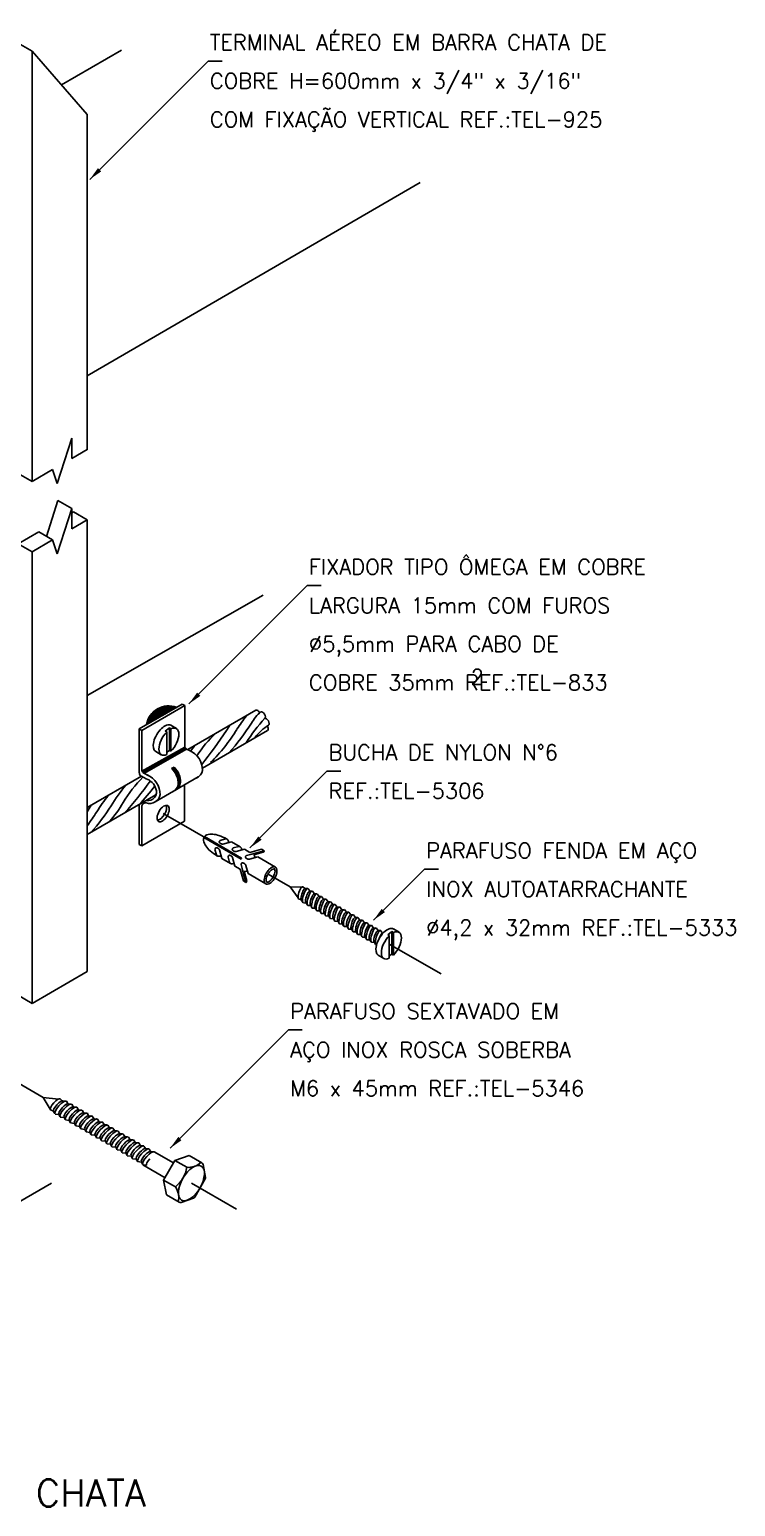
# Model space of a CAD drawing. Header units: millimetres. Extents: x -5996.4 to -5977, y -4623.8 to -4604.7.
# Drawn here: x -5986.16 to -5977, y -4623.81 to -4604.65 of the extents above; entities that cross this region are included whole.
import ezdxf
from ezdxf.enums import TextEntityAlignment as Align

# ---------------------------------------------------------------- set-up
doc = ezdxf.new("R2010")
doc.units = ezdxf.units.MM
doc.header["$LTSCALE"] = 10
doc.linetypes.add('DASHDOT2', pattern=[0.5, 0.25, -0.125, 0, -0.125])
doc.layers.add('Termotécnica', color=7, linetype='Continuous')
doc.styles.add('r140', font='romans.shx')
doc.styles.add('r80', font='romans.shx')

msp = doc.modelspace()

# ---------------------------------------------------------------- linework, layer by layer
at = {"layer": 'Termotécnica', "color": 2}
for p, q in [((-5986.127, -4604.934), (-5986.306, -4604.83)), ((-5986.127, -4610.514), (-5986.127, -4604.934)), ((-5986.127, -4604.934), (-5985.413, -4605.756)), ((-5985.747, -4605.371), (-5984.965, -4604.919)), ((-5985.379, -4606.597), (-5983.843, -4605.062)), ((-5983.663, -4605.062), (-5983.843, -4605.062)), ((-5985.413, -4610.102), (-5985.413, -4605.756)), ((-5985.413, -4609.143), (-5981.092, -4606.638)), ((-5985.613, -4609.953), (-5985.801, -4610.54)), ((-5985.613, -4609.953), (-5985.613, -4610.217)), ((-5985.613, -4610.217), (-5985.411, -4610.101)), ((-5986.127, -4610.514), (-5985.86, -4610.36)), ((-5985.801, -4610.54), (-5985.86, -4610.36)), ((-5986.127, -4610.514), (-5986.306, -4610.411)), ((-5985.791, -4610.762), (-5985.94, -4611.226)), ((-5985.613, -4610.865), (-5985.801, -4611.452)), ((-5985.613, -4610.865), (-5985.791, -4610.762)), ((-5985.613, -4610.865), (-5985.613, -4611.129)), ((-5985.613, -4610.922), (-5985.59, -4610.909)), ((-5985.411, -4611.012), (-5985.59, -4610.909)), ((-5985.613, -4611.129), (-5985.411, -4611.012)), ((-5985.413, -4616.87), (-5985.413, -4611.011)), ((-5985.413, -4611.011), (-5985.413, -4616.87)), ((-5986.306, -4611.323), (-5986.039, -4611.169)), ((-5986.127, -4611.426), (-5986.306, -4611.323)), ((-5986.127, -4611.426), (-5985.86, -4611.272)), ((-5985.86, -4611.272), (-5986.039, -4611.169)), ((-5985.801, -4611.452), (-5985.86, -4611.272)), ((-5986.127, -4617.282), (-5986.127, -4611.426)), ((-5984.093, -4613.399), (-5982.557, -4611.864)), ((-5982.377, -4611.864), (-5982.557, -4611.864)), ((-5985.413, -4613.291), (-5983.129, -4611.99)), ((-5984.108, -4613.991), (-5983.223, -4613.48)), ((-5984.346, -4613.71), (-5984.401, -4613.75)), ((-5984.38, -4613.762), (-5984.401, -4613.75)), ((-5984.38, -4613.762), (-5984.38, -4614.053)), ((-5984.346, -4613.71), (-5984.346, -4614.001)), ((-5984.325, -4613.723), (-5984.346, -4613.71)), ((-5984.254, -4613.718), (-5984.327, -4613.676)), ((-5984.325, -4613.723), (-5984.325, -4614.013)), ((-5983.918, -4614.231), (-5983.071, -4613.742)), ((-5984.346, -4614.001), (-5984.38, -4614.026)), ((-5984.325, -4614.013), (-5984.346, -4614.001)), ((-5984.451, -4614.058), (-5984.523, -4614.016)), ((-5985.413, -4614.744), (-5984.708, -4614.337)), ((-5984.285, -4614.219), (-5984.316, -4614.236)), ((-5983.3, -4615.266), (-5982.303, -4614.27)), ((-5982.123, -4614.27), (-5982.303, -4614.27)), ((-5985.413, -4615.094), (-5984.52, -4614.579)), ((-5983.899, -4615.132), (-5983.416, -4615.411)), ((-5983.892, -4615.12), (-5983.409, -4615.399)), ((-5983.616, -4615.15), (-5983.686, -4615.169)), ((-5983.735, -4615.356), (-5983.754, -4615.286)), ((-5983.665, -4615.404), (-5983.695, -4615.293)), ((-5983.54, -4615.186), (-5983.651, -4615.216)), ((-5983.427, -4615.252), (-5983.54, -4615.186)), ((-5983.446, -4615.248), (-5983.517, -4615.267)), ((-5983.37, -4615.284), (-5983.481, -4615.314)), ((-5983.302, -4615.324), (-5983.37, -4615.284)), ((-5983.277, -4615.346), (-5983.347, -4615.365)), ((-5983.302, -4615.324), (-5983.149, -4615.283)), ((-5983.277, -4615.346), (-5983.115, -4615.303)), ((-5983.251, -4615.354), (-5983.129, -4615.321)), ((-5983.149, -4615.283), (-5983.115, -4615.303)), ((-5983.552, -4615.469), (-5983.665, -4615.404)), ((-5983.565, -4615.454), (-5983.584, -4615.384)), ((-5983.496, -4615.502), (-5983.525, -4615.391)), ((-5983.427, -4615.541), (-5983.496, -4615.502)), ((-5983.427, -4615.541), (-5983.386, -4615.694)), ((-5983.409, -4615.399), (-5983.416, -4615.411)), ((-5983.396, -4615.552), (-5983.414, -4615.482)), ((-5983.325, -4615.6), (-5983.354, -4615.493)), ((-5983.199, -4615.383), (-5983.307, -4615.412)), ((-5982.97, -4615.515), (-5983.199, -4615.383)), ((-5981.699, -4616.205), (-5981.037, -4615.542)), ((-5980.856, -4615.542), (-5981.037, -4615.542)), ((-5983.396, -4615.552), (-5983.352, -4615.713)), ((-5983.386, -4615.694), (-5983.352, -4615.713)), ((-5983.376, -4615.57), (-5983.343, -4615.692)), ((-5983.095, -4615.733), (-5983.325, -4615.6)), ((-5982.779, -4615.771), (-5982.676, -4615.914)), ((-5982.625, -4615.773), (-5982.779, -4615.771)), ((-5982.587, -4615.794), (-5982.616, -4615.771)), ((-5982.554, -4615.794), (-5982.582, -4615.794)), ((-5982.521, -4615.829), (-5982.548, -4615.794)), ((-5982.496, -4615.828), (-5982.521, -4615.829)), ((-5982.462, -4615.863), (-5982.489, -4615.828)), ((-5982.437, -4615.862), (-5982.462, -4615.863)), ((-5982.403, -4615.897), (-5982.43, -4615.862)), ((-5982.378, -4615.897), (-5982.403, -4615.897)), ((-5982.345, -4615.931), (-5982.371, -4615.896)), ((-5982.638, -4615.937), (-5982.668, -4615.93)), ((-5982.631, -4615.946), (-5982.616, -4615.968)), ((-5982.571, -4615.981), (-5982.608, -4615.979)), ((-5982.556, -4616.006), (-5982.571, -4615.981)), ((-5982.512, -4616.015), (-5982.549, -4616.013)), ((-5982.497, -4616.04), (-5982.512, -4616.015)), ((-5982.453, -4616.049), (-5982.49, -4616.047)), ((-5982.438, -4616.074), (-5982.453, -4616.049)), ((-5982.394, -4616.083), (-5982.431, -4616.081)), ((-5982.379, -4616.108), (-5982.394, -4616.083)), ((-5982.335, -4616.117), (-5982.372, -4616.115)), ((-5982.32, -4615.931), (-5982.345, -4615.931)), ((-5982.32, -4616.142), (-5982.335, -4616.117)), ((-5982.286, -4615.965), (-5982.312, -4615.93)), ((-5982.261, -4615.965), (-5982.286, -4615.965)), ((-5982.227, -4615.999), (-5982.253, -4615.964)), ((-5982.202, -4615.999), (-5982.227, -4615.999)), ((-5982.168, -4616.033), (-5982.194, -4615.998)), ((-5982.143, -4616.033), (-5982.168, -4616.033)), ((-5982.109, -4616.067), (-5982.135, -4616.032)), ((-5982.084, -4616.067), (-5982.109, -4616.067)), ((-5982.05, -4616.101), (-5982.076, -4616.066)), ((-5982.025, -4616.101), (-5982.05, -4616.101)), ((-5981.991, -4616.135), (-5982.017, -4616.1)), ((-5982.276, -4616.151), (-5982.313, -4616.149)), ((-5982.261, -4616.176), (-5982.276, -4616.151)), ((-5982.217, -4616.185), (-5982.254, -4616.183)), ((-5982.202, -4616.21), (-5982.217, -4616.185)), ((-5982.158, -4616.219), (-5982.195, -4616.218)), ((-5982.143, -4616.244), (-5982.158, -4616.219)), ((-5982.099, -4616.253), (-5982.137, -4616.252)), ((-5982.085, -4616.278), (-5982.099, -4616.253)), ((-5982.04, -4616.287), (-5982.078, -4616.286)), ((-5982.026, -4616.312), (-5982.04, -4616.287)), ((-5981.966, -4616.135), (-5981.991, -4616.135)), ((-5981.932, -4616.169), (-5981.958, -4616.134)), ((-5981.907, -4616.169), (-5981.932, -4616.169)), ((-5981.873, -4616.203), (-5981.899, -4616.168)), ((-5981.848, -4616.203), (-5981.873, -4616.203)), ((-5981.814, -4616.237), (-5981.841, -4616.202)), ((-5981.789, -4616.237), (-5981.814, -4616.237)), ((-5981.755, -4616.271), (-5981.782, -4616.236)), ((-5981.73, -4616.271), (-5981.755, -4616.271)), ((-5981.697, -4616.305), (-5981.723, -4616.27)), ((-5981.672, -4616.305), (-5981.697, -4616.305)), ((-5981.638, -4616.339), (-5981.664, -4616.304)), ((-5987.664, -4616.394), (-5986.127, -4617.282)), ((-5981.982, -4616.321), (-5982.019, -4616.32)), ((-5981.967, -4616.346), (-5981.982, -4616.321)), ((-5981.923, -4616.355), (-5981.96, -4616.354)), ((-5981.908, -4616.38), (-5981.923, -4616.355)), ((-5981.864, -4616.389), (-5981.901, -4616.388)), ((-5981.849, -4616.414), (-5981.864, -4616.389)), ((-5981.805, -4616.423), (-5981.842, -4616.422)), ((-5981.79, -4616.448), (-5981.805, -4616.423)), ((-5981.746, -4616.457), (-5981.783, -4616.456)), ((-5981.731, -4616.482), (-5981.746, -4616.457)), ((-5981.687, -4616.491), (-5981.724, -4616.49)), ((-5981.672, -4616.516), (-5981.687, -4616.491)), ((-5981.613, -4616.339), (-5981.638, -4616.339)), ((-5981.579, -4616.373), (-5981.605, -4616.338)), ((-5981.459, -4616.352), (-5981.514, -4616.392)), ((-5981.493, -4616.404), (-5981.514, -4616.392)), ((-5981.493, -4616.404), (-5981.493, -4616.695)), ((-5981.438, -4616.364), (-5981.459, -4616.352)), ((-5981.459, -4616.352), (-5981.459, -4616.643)), ((-5981.367, -4616.359), (-5981.44, -4616.317)), ((-5981.438, -4616.364), (-5981.438, -4616.655)), ((-5981.564, -4616.7), (-5981.637, -4616.658)), ((-5981.459, -4616.643), (-5981.493, -4616.667)), ((-5981.438, -4616.655), (-5981.459, -4616.643)), ((-5986.127, -4617.282), (-5985.413, -4616.87)), ((-5984.337, -4619.162), (-5982.802, -4617.627)), ((-5982.622, -4617.627), (-5982.802, -4617.627)), ((-5985.892, -4618.653), (-5985.982, -4618.503)), ((-5985.982, -4618.503), (-5985.782, -4618.523)), ((-5985.738, -4618.547), (-5985.762, -4618.522)), ((-5985.726, -4618.548), (-5985.695, -4618.551)), ((-5985.657, -4618.588), (-5985.68, -4618.552)), ((-5985.624, -4618.589), (-5985.657, -4618.588)), ((-5985.59, -4618.627), (-5985.613, -4618.591)), ((-5985.85, -4618.678), (-5985.889, -4618.662)), ((-5985.831, -4618.711), (-5985.847, -4618.683)), ((-5985.778, -4618.723), (-5985.828, -4618.717)), ((-5985.765, -4618.748), (-5985.778, -4618.723)), ((-5985.711, -4618.762), (-5985.761, -4618.756)), ((-5985.698, -4618.786), (-5985.711, -4618.762)), ((-5985.644, -4618.8), (-5985.694, -4618.794)), ((-5985.631, -4618.825), (-5985.644, -4618.8)), ((-5985.557, -4618.627), (-5985.59, -4618.627)), ((-5985.523, -4618.665), (-5985.546, -4618.63)), ((-5985.49, -4618.666), (-5985.523, -4618.665)), ((-5985.456, -4618.704), (-5985.479, -4618.668)), ((-5985.424, -4618.705), (-5985.456, -4618.704)), ((-5985.389, -4618.743), (-5985.412, -4618.707)), ((-5985.357, -4618.743), (-5985.389, -4618.743)), ((-5985.322, -4618.781), (-5985.345, -4618.746)), ((-5985.29, -4618.782), (-5985.322, -4618.781)), ((-5985.255, -4618.82), (-5985.278, -4618.784)), ((-5985.578, -4618.839), (-5985.627, -4618.833)), ((-5985.564, -4618.864), (-5985.578, -4618.839)), ((-5985.511, -4618.877), (-5985.56, -4618.872)), ((-5985.497, -4618.902), (-5985.511, -4618.877)), ((-5985.444, -4618.916), (-5985.493, -4618.91)), ((-5985.43, -4618.941), (-5985.444, -4618.916)), ((-5985.377, -4618.955), (-5985.426, -4618.949)), ((-5985.363, -4618.98), (-5985.377, -4618.955)), ((-5985.31, -4618.993), (-5985.359, -4618.987)), ((-5985.296, -4619.018), (-5985.31, -4618.993)), ((-5985.223, -4618.821), (-5985.255, -4618.82)), ((-5985.189, -4618.858), (-5985.211, -4618.823)), ((-5985.156, -4618.859), (-5985.189, -4618.858)), ((-5985.122, -4618.897), (-5985.144, -4618.861)), ((-5985.089, -4618.898), (-5985.122, -4618.897)), ((-5985.055, -4618.936), (-5985.077, -4618.9)), ((-5985.022, -4618.936), (-5985.055, -4618.936)), ((-5984.988, -4618.974), (-5985.011, -4618.939)), ((-5984.955, -4618.975), (-5984.988, -4618.974)), ((-5984.921, -4619.013), (-5984.944, -4618.977)), ((-5985.243, -4619.032), (-5985.293, -4619.026)), ((-5985.229, -4619.057), (-5985.243, -4619.032)), ((-5985.176, -4619.071), (-5985.226, -4619.065)), ((-5985.163, -4619.095), (-5985.176, -4619.071)), ((-5985.109, -4619.109), (-5985.159, -4619.103)), ((-5985.096, -4619.134), (-5985.109, -4619.109)), ((-5985.042, -4619.148), (-5985.092, -4619.142)), ((-5985.029, -4619.173), (-5985.042, -4619.148)), ((-5984.975, -4619.186), (-5985.025, -4619.181)), ((-5984.888, -4619.014), (-5984.921, -4619.013)), ((-5984.854, -4619.052), (-5984.877, -4619.016)), ((-5984.822, -4619.052), (-5984.854, -4619.052)), ((-5984.787, -4619.09), (-5984.81, -4619.054)), ((-5984.755, -4619.091), (-5984.787, -4619.09)), ((-5984.721, -4619.129), (-5984.743, -4619.093)), ((-5984.688, -4619.129), (-5984.721, -4619.129)), ((-5984.653, -4619.168), (-5984.676, -4619.132)), ((-5984.621, -4619.168), (-5984.653, -4619.168)), ((-5984.586, -4619.206), (-5984.609, -4619.171)), ((-5984.962, -4619.211), (-5984.975, -4619.186)), ((-5984.909, -4619.225), (-5984.958, -4619.219)), ((-5984.895, -4619.25), (-5984.909, -4619.225)), ((-5984.842, -4619.263), (-5984.892, -4619.258)), ((-5984.828, -4619.288), (-5984.842, -4619.263)), ((-5984.775, -4619.302), (-5984.824, -4619.297)), ((-5984.761, -4619.327), (-5984.775, -4619.302)), ((-5984.708, -4619.341), (-5984.757, -4619.335)), ((-5984.694, -4619.366), (-5984.708, -4619.341)), ((-5984.69, -4619.374), (-5984.402, -4619.544)), ((-5984.641, -4619.38), (-5984.69, -4619.374)), ((-5984.554, -4619.207), (-5984.586, -4619.206)), ((-5984.542, -4619.209), (-5984.291, -4619.351)), ((-5984.42, -4619.574), (-5984.273, -4619.32)), ((-5984.089, -4619.256), (-5984.273, -4619.32)), ((-5984.121, -4619.408), (-5984.273, -4619.32)), ((-5983.923, -4619.352), (-5984.089, -4619.256)), ((-5983.877, -4619.539), (-5983.909, -4619.372)), ((-5984.016, -4619.795), (-5983.88, -4619.559)), ((-5989.574, -4621.751), (-5985.874, -4619.615)), ((-5984.383, -4619.766), (-5984.42, -4619.574)), ((-5984.268, -4619.662), (-5984.42, -4619.574)), ((-5984.217, -4619.861), (-5984.383, -4619.766)), ((-5984.032, -4619.808), (-5984.193, -4619.864))]:
    msp.add_line(p, q, dxfattribs=at)
at = {"layer": 'Termotécnica', "color": 3}
for p, q in [((-5984.181, -4613.402), (-5984.736, -4613.722)), ((-5984.147, -4613.421), (-5984.702, -4613.742)), ((-5984.147, -4613.421), (-5984.181, -4613.402)), ((-5984.147, -4613.421), (-5984.147, -4613.95)), ((-5984.702, -4613.742), (-5984.736, -4613.722)), ((-5984.736, -4613.722), (-5984.736, -4614.293)), ((-5984.702, -4613.742), (-5984.702, -4614.27)), ((-5984.083, -4614.003), (-5984.131, -4613.979)), ((-5984.648, -4614.37), (-5984.708, -4614.337)), ((-5984.622, -4614.326), (-5984.67, -4614.302)), ((-5983.97, -4614.346), (-5984.531, -4614.67)), ((-5984.15, -4614.921), (-5984.15, -4614.45)), ((-5984.736, -4614.703), (-5984.736, -4615.22)), ((-5984.702, -4614.719), (-5984.702, -4615.239)), ((-5984.15, -4614.921), (-5984.702, -4615.239)), ((-5984.702, -4615.239), (-5984.736, -4615.22))]:
    msp.add_line(p, q, dxfattribs=at)
at = {"layer": 'Termotécnica', "color": 1}
for p, q in [((-5984.145, -4613.958), (-5984.702, -4614.27)), ((-5984.134, -4613.975), (-5984.694, -4614.288)), ((-5984.122, -4613.984), (-5984.678, -4614.301)), ((-5984.316, -4614.236), (-5984.293, -4614.236)), ((-5984.293, -4614.236), (-5984.285, -4614.219))]:
    msp.add_line(p, q, dxfattribs=at)
at = {"layer": 'Termotécnica', "color": 1, "linetype": 'DASHDOT2'}
for p, q in [((-5983.412, -4615.405), (-5984.426, -4614.82)), ((-5982.779, -4615.771), (-5983.065, -4615.605)), ((-5980.822, -4616.901), (-5981.493, -4616.513)), ((-5985.982, -4618.503), (-5986.346, -4618.293)), ((-5983.475, -4619.951), (-5984.06, -4619.613))]:
    msp.add_line(p, q, dxfattribs=at)
at = {"layer": 'Termotécnica', "color": 2}
for points in [[(-5983.899, -4615.132, 0.153617), (-5983.903, -4615.17, 0.102796), (-5983.873, -4615.241, 0.062165), (-5983.817, -4615.304, 0.048405), (-5983.729, -4615.367, 0.005298), (-5983.719, -4615.373, 0.062165)], [(-5983.593, -4615.156, 0.005298), (-5983.603, -4615.15, 0.048405), (-5983.702, -4615.105, 0.062165), (-5983.784, -4615.088, 0.102796), (-5983.861, -4615.097, 0.153617), (-5983.892, -4615.12, 0.181773)], [(-5983.616, -4615.15, -0.021127), (-5983.614, -4615.149, -0.170198)], [(-5983.614, -4615.149, -0.138405), (-5983.596, -4615.154, -0.174705)], [(-5983.596, -4615.154, -0.174705), (-5983.582, -4615.171, -0.074458), (-5983.576, -4615.197, -0.064948)], [(-5983.736, -4615.354, 0.174705), (-5983.722, -4615.371, 0.174705)], [(-5983.449, -4615.248, -0.174705), (-5983.427, -4615.252, -0.174705)], [(-5983.446, -4615.248, -0.021127), (-5983.444, -4615.247, -0.170198)], [(-5983.427, -4615.252, -0.174705), (-5983.412, -4615.269, -0.074458), (-5983.407, -4615.295, -0.064948)], [(-5983.251, -4615.354, -0.122515), (-5983.242, -4615.367, -0.074458), (-5983.237, -4615.393, -0.064948)], [(-5983.735, -4615.356, 0.021127), (-5983.734, -4615.358, 0.170198)], [(-5983.722, -4615.371, 0.174705), (-5983.7, -4615.375, 0.074458), (-5983.674, -4615.367, 0.064948)], [(-5983.567, -4615.452, 0.174705), (-5983.552, -4615.469, 0.174705)], [(-5983.565, -4615.454, 0.021127), (-5983.565, -4615.456, 0.170198)], [(-5983.552, -4615.469, 0.174705), (-5983.53, -4615.473, 0.074458), (-5983.505, -4615.465, 0.064948)], [(-5983.376, -4615.57, 0.122515), (-5983.36, -4615.571, 0.074458), (-5983.335, -4615.563, 0.064948)]]:
    msp.add_lwpolyline(points, format="xyb", dxfattribs=at)
for points in [[(-5983.693, -4615.297), (-5983.694, -4615.294), (-5983.696, -4615.292), (-5983.697, -4615.289), (-5983.698, -4615.288), (-5983.699, -4615.286), (-5983.7, -4615.285), (-5983.701, -4615.283), (-5983.701, -4615.282), (-5983.702, -4615.281), (-5983.703, -4615.28), (-5983.704, -4615.279), (-5983.704, -4615.279), (-5983.705, -4615.278), (-5983.706, -4615.277), (-5983.706, -4615.277), (-5983.707, -4615.276), (-5983.708, -4615.275), (-5983.709, -4615.275), (-5983.71, -4615.274), (-5983.711, -4615.273), (-5983.711, -4615.273), (-5983.712, -4615.272), (-5983.713, -4615.272), (-5983.714, -4615.271), (-5983.715, -4615.271), (-5983.717, -4615.27), (-5983.718, -4615.269), (-5983.719, -4615.269), (-5983.72, -4615.269), (-5983.721, -4615.268), (-5983.722, -4615.268), (-5983.723, -4615.267), (-5983.724, -4615.267), (-5983.725, -4615.266), (-5983.726, -4615.266), (-5983.727, -4615.266), (-5983.728, -4615.265), (-5983.729, -4615.265), (-5983.73, -4615.265), (-5983.731, -4615.264), (-5983.732, -4615.264), (-5983.733, -4615.264), (-5983.734, -4615.264), (-5983.735, -4615.264), (-5983.736, -4615.264), (-5983.737, -4615.264), (-5983.738, -4615.264), (-5983.739, -4615.264), (-5983.74, -4615.264), (-5983.74, -4615.264), (-5983.741, -4615.264), (-5983.742, -4615.265), (-5983.742, -4615.265), (-5983.743, -4615.265), (-5983.744, -4615.266), (-5983.744, -4615.266), (-5983.745, -4615.267), (-5983.745, -4615.267), (-5983.746, -4615.267), (-5983.746, -4615.268), (-5983.747, -4615.269), (-5983.747, -4615.269), (-5983.748, -4615.27), (-5983.748, -4615.271), (-5983.749, -4615.272), (-5983.75, -4615.273), (-5983.751, -4615.274), (-5983.751, -4615.276), (-5983.752, -4615.278), (-5983.753, -4615.28), (-5983.753, -4615.283), (-5983.754, -4615.286)], [(-5983.646, -4615.216), (-5983.649, -4615.216), (-5983.652, -4615.216), (-5983.654, -4615.216), (-5983.657, -4615.216), (-5983.659, -4615.216), (-5983.66, -4615.216), (-5983.662, -4615.216), (-5983.663, -4615.216), (-5983.664, -4615.216), (-5983.665, -4615.215), (-5983.667, -4615.215), (-5983.668, -4615.215), (-5983.669, -4615.215), (-5983.669, -4615.214), (-5983.67, -4615.214), (-5983.671, -4615.214), (-5983.672, -4615.213), (-5983.673, -4615.213), (-5983.674, -4615.213), (-5983.675, -4615.212), (-5983.676, -4615.212), (-5983.677, -4615.211), (-5983.678, -4615.211), (-5983.679, -4615.21), (-5983.68, -4615.209), (-5983.681, -4615.209), (-5983.682, -4615.208), (-5983.683, -4615.207), (-5983.684, -4615.207), (-5983.685, -4615.206), (-5983.686, -4615.205), (-5983.687, -4615.204), (-5983.688, -4615.204), (-5983.689, -4615.203), (-5983.69, -4615.202), (-5983.69, -4615.202), (-5983.691, -4615.201), (-5983.692, -4615.2), (-5983.693, -4615.199), (-5983.693, -4615.199), (-5983.694, -4615.198), (-5983.695, -4615.197), (-5983.695, -4615.196), (-5983.696, -4615.196), (-5983.696, -4615.195), (-5983.697, -4615.194), (-5983.697, -4615.193), (-5983.698, -4615.193), (-5983.698, -4615.192), (-5983.698, -4615.191), (-5983.698, -4615.19), (-5983.698, -4615.19), (-5983.698, -4615.189), (-5983.698, -4615.188), (-5983.698, -4615.187), (-5983.698, -4615.187), (-5983.698, -4615.186), (-5983.698, -4615.185), (-5983.698, -4615.185), (-5983.698, -4615.184), (-5983.697, -4615.183), (-5983.697, -4615.183), (-5983.697, -4615.182), (-5983.696, -4615.181), (-5983.696, -4615.18), (-5983.695, -4615.178), (-5983.694, -4615.177), (-5983.693, -4615.176), (-5983.692, -4615.174), (-5983.691, -4615.173), (-5983.689, -4615.171), (-5983.686, -4615.169)], [(-5983.477, -4615.314), (-5983.48, -4615.314), (-5983.482, -4615.314), (-5983.485, -4615.314), (-5983.487, -4615.314), (-5983.489, -4615.314), (-5983.491, -4615.314), (-5983.492, -4615.314), (-5983.493, -4615.314), (-5983.495, -4615.313), (-5983.496, -4615.313), (-5983.497, -4615.313), (-5983.498, -4615.313), (-5983.499, -4615.313), (-5983.5, -4615.312), (-5983.501, -4615.312), (-5983.502, -4615.312), (-5983.503, -4615.311), (-5983.504, -4615.311), (-5983.504, -4615.311), (-5983.505, -4615.31), (-5983.506, -4615.31), (-5983.507, -4615.309), (-5983.509, -4615.309), (-5983.51, -4615.308), (-5983.511, -4615.307), (-5983.512, -4615.307), (-5983.513, -4615.306), (-5983.513, -4615.305), (-5983.514, -4615.305), (-5983.515, -4615.304), (-5983.516, -4615.303), (-5983.517, -4615.302), (-5983.518, -4615.302), (-5983.519, -4615.301), (-5983.52, -4615.3), (-5983.521, -4615.3), (-5983.522, -4615.299), (-5983.522, -4615.298), (-5983.523, -4615.297), (-5983.524, -4615.297), (-5983.524, -4615.296), (-5983.525, -4615.295), (-5983.526, -4615.294), (-5983.526, -4615.294), (-5983.527, -4615.293), (-5983.527, -4615.292), (-5983.528, -4615.291), (-5983.528, -4615.291), (-5983.528, -4615.29), (-5983.528, -4615.289), (-5983.529, -4615.288), (-5983.529, -4615.288), (-5983.529, -4615.287), (-5983.529, -4615.286), (-5983.529, -4615.285), (-5983.529, -4615.285), (-5983.529, -4615.284), (-5983.528, -4615.283), (-5983.528, -4615.283), (-5983.528, -4615.282), (-5983.528, -4615.281), (-5983.527, -4615.28), (-5983.527, -4615.28), (-5983.527, -4615.279), (-5983.526, -4615.278), (-5983.526, -4615.276), (-5983.525, -4615.275), (-5983.524, -4615.274), (-5983.522, -4615.272), (-5983.521, -4615.27), (-5983.519, -4615.269), (-5983.517, -4615.267)], [(-5983.115, -4615.303), (-5983.116, -4615.309), (-5983.121, -4615.316), (-5983.129, -4615.321)], [(-5983.523, -4615.395), (-5983.525, -4615.392), (-5983.526, -4615.389), (-5983.527, -4615.387), (-5983.528, -4615.386), (-5983.529, -4615.384), (-5983.53, -4615.383), (-5983.531, -4615.381), (-5983.532, -4615.38), (-5983.533, -4615.379), (-5983.533, -4615.378), (-5983.534, -4615.377), (-5983.535, -4615.377), (-5983.535, -4615.376), (-5983.536, -4615.375), (-5983.537, -4615.375), (-5983.538, -4615.374), (-5983.538, -4615.373), (-5983.539, -4615.373), (-5983.54, -4615.372), (-5983.541, -4615.371), (-5983.542, -4615.371), (-5983.543, -4615.37), (-5983.544, -4615.37), (-5983.545, -4615.369), (-5983.546, -4615.368), (-5983.547, -4615.368), (-5983.548, -4615.367), (-5983.549, -4615.367), (-5983.55, -4615.366), (-5983.551, -4615.366), (-5983.552, -4615.366), (-5983.553, -4615.365), (-5983.555, -4615.365), (-5983.556, -4615.364), (-5983.557, -4615.364), (-5983.558, -4615.364), (-5983.559, -4615.363), (-5983.56, -4615.363), (-5983.561, -4615.363), (-5983.562, -4615.362), (-5983.563, -4615.362), (-5983.564, -4615.362), (-5983.565, -4615.362), (-5983.566, -4615.362), (-5983.567, -4615.362), (-5983.567, -4615.362), (-5983.568, -4615.362), (-5983.569, -4615.362), (-5983.57, -4615.362), (-5983.571, -4615.362), (-5983.571, -4615.362), (-5983.572, -4615.363), (-5983.573, -4615.363), (-5983.573, -4615.363), (-5983.574, -4615.364), (-5983.574, -4615.364), (-5983.575, -4615.364), (-5983.576, -4615.365), (-5983.576, -4615.365), (-5983.577, -4615.366), (-5983.577, -4615.367), (-5983.578, -4615.367), (-5983.578, -4615.368), (-5983.579, -4615.369), (-5983.579, -4615.37), (-5983.58, -4615.371), (-5983.581, -4615.372), (-5983.582, -4615.374), (-5983.582, -4615.376), (-5983.583, -4615.378), (-5983.584, -4615.381), (-5983.584, -4615.384)], [(-5983.354, -4615.493), (-5983.355, -4615.49), (-5983.356, -4615.487), (-5983.357, -4615.485), (-5983.359, -4615.484), (-5983.36, -4615.482), (-5983.36, -4615.481), (-5983.361, -4615.479), (-5983.362, -4615.478), (-5983.363, -4615.477), (-5983.364, -4615.476), (-5983.364, -4615.475), (-5983.365, -4615.475), (-5983.366, -4615.474), (-5983.366, -4615.473), (-5983.367, -4615.473), (-5983.368, -4615.472), (-5983.369, -4615.471), (-5983.369, -4615.471), (-5983.37, -4615.47), (-5983.371, -4615.469), (-5983.372, -4615.469), (-5983.373, -4615.468), (-5983.374, -4615.468), (-5983.375, -4615.467), (-5983.376, -4615.466), (-5983.377, -4615.466), (-5983.378, -4615.465), (-5983.379, -4615.465), (-5983.38, -4615.464), (-5983.382, -4615.464), (-5983.383, -4615.464), (-5983.384, -4615.463), (-5983.385, -4615.463), (-5983.386, -4615.462), (-5983.387, -4615.462), (-5983.388, -4615.462), (-5983.389, -4615.461), (-5983.39, -4615.461), (-5983.391, -4615.461), (-5983.392, -4615.46), (-5983.393, -4615.46), (-5983.394, -4615.46), (-5983.395, -4615.46), (-5983.396, -4615.46), (-5983.397, -4615.46), (-5983.398, -4615.46), (-5983.399, -4615.46), (-5983.399, -4615.46), (-5983.4, -4615.46), (-5983.401, -4615.46), (-5983.402, -4615.46), (-5983.402, -4615.461), (-5983.403, -4615.461), (-5983.404, -4615.461), (-5983.404, -4615.462), (-5983.405, -4615.462), (-5983.405, -4615.462), (-5983.406, -4615.463), (-5983.406, -4615.463), (-5983.407, -4615.464), (-5983.407, -4615.465), (-5983.408, -4615.465), (-5983.408, -4615.466), (-5983.409, -4615.467), (-5983.41, -4615.468), (-5983.41, -4615.469), (-5983.411, -4615.47), (-5983.412, -4615.472), (-5983.413, -4615.474), (-5983.413, -4615.476), (-5983.414, -4615.479), (-5983.414, -4615.482)], [(-5983.307, -4615.412), (-5983.31, -4615.412), (-5983.313, -4615.412), (-5983.315, -4615.412), (-5983.317, -4615.412), (-5983.319, -4615.412), (-5983.321, -4615.412), (-5983.322, -4615.412), (-5983.324, -4615.412), (-5983.325, -4615.411), (-5983.326, -4615.411), (-5983.327, -4615.411), (-5983.328, -4615.411), (-5983.329, -4615.411), (-5983.33, -4615.41), (-5983.331, -4615.41), (-5983.332, -4615.41), (-5983.333, -4615.409), (-5983.334, -4615.409), (-5983.335, -4615.409), (-5983.336, -4615.408), (-5983.337, -4615.408), (-5983.338, -4615.407), (-5983.339, -4615.407), (-5983.34, -4615.406), (-5983.341, -4615.405), (-5983.342, -4615.405), (-5983.343, -4615.404), (-5983.344, -4615.403), (-5983.345, -4615.403), (-5983.346, -4615.402), (-5983.347, -4615.401), (-5983.348, -4615.4), (-5983.348, -4615.4), (-5983.349, -4615.399), (-5983.35, -4615.398), (-5983.351, -4615.397), (-5983.352, -4615.397), (-5983.353, -4615.396), (-5983.353, -4615.395), (-5983.354, -4615.395), (-5983.355, -4615.394), (-5983.355, -4615.393), (-5983.356, -4615.392), (-5983.357, -4615.392), (-5983.357, -4615.391), (-5983.358, -4615.39), (-5983.358, -4615.389), (-5983.358, -4615.388), (-5983.359, -4615.388), (-5983.359, -4615.387), (-5983.359, -4615.386), (-5983.359, -4615.386), (-5983.359, -4615.385), (-5983.359, -4615.384), (-5983.359, -4615.383), (-5983.359, -4615.383), (-5983.359, -4615.382), (-5983.359, -4615.381), (-5983.359, -4615.381), (-5983.358, -4615.38), (-5983.358, -4615.379), (-5983.358, -4615.378), (-5983.357, -4615.378), (-5983.357, -4615.377), (-5983.356, -4615.375), (-5983.356, -4615.374), (-5983.355, -4615.373), (-5983.354, -4615.372), (-5983.353, -4615.37), (-5983.351, -4615.368), (-5983.349, -4615.367), (-5983.347, -4615.365)], [(-5983.352, -4615.713), (-5983.347, -4615.709), (-5983.344, -4615.702), (-5983.343, -4615.692)]]:
    msp.add_lwpolyline(points, dxfattribs=at)
for points in [[(-5983.095, -4615.733, 0.174705), (-5983.073, -4615.737, 0.104203), (-5983.039, -4615.723, 0.064948), (-5983.008, -4615.697, 0.051099), (-5982.978, -4615.655, 0.051099), (-5982.957, -4615.609, 0.064948), (-5982.95, -4615.569, 0.104203), (-5982.955, -4615.533, 0.174705), (-5982.97, -4615.515, 0.174705), (-5982.992, -4615.511, 0.104203), (-5983.027, -4615.525, 0.064948), (-5983.057, -4615.551, 0.051099), (-5983.087, -4615.593, 0.051099), (-5983.108, -4615.639, 0.064948), (-5983.115, -4615.679, 0.104203), (-5983.11, -4615.715, 0.174705)], [(-5983.083, -4615.711, 0.174705), (-5983.077, -4615.712, 0.104203), (-5983.052, -4615.702, 0.064948), (-5983.027, -4615.68, 0.051099), (-5983, -4615.643, 0.051099), (-5982.981, -4615.601, 0.064948), (-5982.975, -4615.568, 0.104203), (-5982.979, -4615.541, 0.174705), (-5982.982, -4615.537, 0.174705), (-5982.988, -4615.536, 0.104203), (-5983.013, -4615.546, 0.064948), (-5983.038, -4615.568, 0.051099), (-5983.065, -4615.605, 0.051099), (-5983.084, -4615.647, 0.064948), (-5983.09, -4615.68, 0.104203), (-5983.086, -4615.707, 0.174705)]]:
    msp.add_lwpolyline(points, format="xyb", close=True, dxfattribs=at)
at = {"layer": 'Termotécnica', "color": 1}
for centre, radius, start, end in [((-5984.354, -4613.716), 0.291, 69.7436, 170.2564), ((-5984.354, -4613.716), 0.292, 69.6486, 170.3514), ((-5984.354, -4613.716), 0.291, 69.8391, 170.1609), ((-5984.354, -4613.716), 0.29, 69.9352, 170.0648), ((-5984.354, -4613.716), 0.289, 70.0318, 169.9683), ((-5984.354, -4613.716), 0.289, 70.1288, 169.8712), ((-5984.354, -4613.716), 0.288, 70.2265, 169.7735), ((-5984.354, -4613.716), 0.288, 70.3246, 169.6754), ((-5984.354, -4613.716), 0.287, 70.4233, 169.5767), ((-5984.354, -4613.716), 0.286, 70.6224, 169.3776), ((-5984.354, -4613.716), 0.287, 70.5226, 169.4774), ((-5984.354, -4613.716), 0.285, 70.7227, 169.2773), ((-5984.354, -4613.716), 0.284, 70.9251, 169.0749), ((-5984.354, -4613.716), 0.285, 70.8236, 169.1764), ((-5984.354, -4613.716), 0.284, 71.0272, 168.9728), ((-5984.354, -4613.716), 0.283, 71.1298, 168.8702), ((-5984.354, -4613.716), 0.283, 71.2331, 168.767), ((-5984.354, -4613.716), 0.282, 71.3369, 168.6631), ((-5984.354, -4613.716), 0.281, 71.4413, 168.5587), ((-5984.354, -4613.716), 0.281, 71.5463, 168.4537), ((-5984.354, -4613.716), 0.28, 71.6519, 168.3481), ((-5984.354, -4613.716), 0.279, 71.865, 168.135), ((-5984.354, -4613.716), 0.28, 71.7582, 168.2418), ((-5984.354, -4613.716), 0.278, 71.9725, 168.0275), ((-5984.354, -4613.716), 0.278, 72.0806, 167.9194), ((-5984.354, -4613.716), 0.277, 72.1894, 167.8106), ((-5984.354, -4613.716), 0.277, 72.2988, 167.7012), ((-5984.354, -4613.716), 0.276, 72.4089, 167.5911), ((-5984.354, -4613.716), 0.276, 72.5196, 167.4804), ((-5984.354, -4613.716), 0.275, 72.631, 167.369), ((-5984.354, -4613.716), 0.274, 72.743, 167.257), ((-5984.354, -4613.716), 0.273, 72.9692, 167.0308), ((-5984.354, -4613.716), 0.274, 72.8558, 167.1442), ((-5984.354, -4613.716), 0.273, 73.0833, 166.9167), ((-5984.354, -4613.716), 0.272, 73.1982, 166.8019), ((-5984.354, -4613.716), 0.271, 73.3137, 166.6863), ((-5984.354, -4613.716), 0.271, 73.43, 166.5701), ((-5984.354, -4613.716), 0.27, 73.5469, 166.4531), ((-5984.354, -4613.716), 0.27, 73.6647, 166.3354), ((-5984.354, -4613.716), 0.269, 73.7831, 166.2169), ((-5984.354, -4613.716), 0.269, 73.9023, 166.0977), ((-5984.354, -4613.716), 0.267, 74.143, 165.857), ((-5984.354, -4613.716), 0.268, 74.0223, 165.9777), ((-5984.354, -4613.716), 0.267, 74.2645, 165.7355), ((-5984.354, -4613.716), 0.266, 74.3868, 165.6132), ((-5984.354, -4613.716), 0.266, 74.5099, 165.4901), ((-5984.354, -4613.716), 0.265, 74.6338, 165.3662), ((-5984.354, -4613.716), 0.264, 74.7585, 165.2415), ((-5984.354, -4613.716), 0.264, 74.8841, 165.1159), ((-5984.354, -4613.716), 0.263, 75.0104, 164.9896), ((-5984.354, -4613.716), 0.263, 75.1376, 164.8624), ((-5984.354, -4613.716), 0.262, 75.2657, 164.7343), ((-5984.354, -4613.716), 0.262, 75.3946, 164.6054), ((-5984.354, -4613.716), 0.261, 75.5244, 164.4756), ((-5984.354, -4613.716), 0.26, 75.6551, 164.3449), ((-5984.354, -4613.716), 0.259, 75.9191, 164.0809), ((-5984.354, -4613.716), 0.26, 75.7866, 164.2134), ((-5984.354, -4613.716), 0.259, 76.0525, 163.9475), ((-5984.354, -4613.716), 0.258, 76.1868, 163.8132), ((-5984.354, -4613.716), 0.257, 76.322, 163.678), ((-5984.354, -4613.716), 0.257, 76.4583, 163.5418), ((-5984.354, -4613.716), 0.256, 76.5954, 163.4046), ((-5984.354, -4613.716), 0.255, 76.8727, 163.1273), ((-5984.354, -4613.716), 0.256, 76.7336, 163.2665), ((-5984.354, -4613.716), 0.255, 77.0128, 162.9872), ((-5984.354, -4613.716), 0.254, 77.154, 162.8461), ((-5984.354, -4613.716), 0.254, 77.154, 162.8461), ((-5984.354, -4613.716), 0.253, 77.2961, 162.7039), ((-5984.354, -4613.716), 0.253, 77.4393, 162.5607), ((-5984.354, -4613.716), 0.252, 77.5836, 162.4164), ((-5984.354, -4613.716), 0.252, 77.7289, 162.2711), ((-5984.354, -4613.716), 0.251, 77.8754, 162.1247), ((-5984.354, -4613.716), 0.25, 78.0229, 161.9771), ((-5984.354, -4613.716), 0.25, 78.1715, 161.8285), ((-5984.354, -4613.716), 0.249, 78.3213, 161.6788), ((-5984.354, -4613.716), 0.248, 78.6242, 161.3758), ((-5984.354, -4613.716), 0.249, 78.4722, 161.5278), ((-5984.354, -4613.716), 0.248, 78.7775, 161.2225), ((-5984.354, -4613.716), 0.247, 78.9319, 161.0681), ((-5984.354, -4613.716), 0.246, 79.0876, 160.9124), ((-5984.354, -4613.716), 0.246, 79.2445, 160.7556), ((-5984.354, -4613.716), 0.245, 79.4026, 160.5974), ((-5984.354, -4613.716), 0.245, 79.562, 160.438), ((-5984.354, -4613.716), 0.244, 79.7227, 160.2773), ((-5984.354, -4613.716), 0.243, 79.8847, 160.1153), ((-5984.354, -4613.716), 0.243, 80.048, 159.952), ((-5984.354, -4613.716), 0.242, 80.2127, 159.7874), ((-5984.354, -4613.716), 0.242, 80.3787, 159.6213), ((-5984.354, -4613.716), 0.241, 80.5461, 159.4539), ((-5984.354, -4613.716), 0.241, 80.715, 159.2851), ((-5984.354, -4613.716), 0.24, 80.8852, 159.1148), ((-5984.354, -4613.716), 0.239, 81.0569, 158.9431), ((-5984.354, -4613.716), 0.239, 81.2302, 158.7699), ((-5984.354, -4613.716), 0.238, 81.4049, 158.5951), ((-5984.354, -4613.716), 0.237, 81.7589, 158.2411), ((-5984.354, -4613.716), 0.238, 81.5811, 158.4189), ((-5984.354, -4613.716), 0.236, 81.9383, 158.0617), ((-5984.354, -4613.716), 0.236, 82.1193, 157.8807), ((-5984.354, -4613.716), 0.235, 82.3019, 157.6981), ((-5984.354, -4613.716), 0.234, 82.6722, 157.3278), ((-5984.354, -4613.716), 0.235, 82.4862, 157.5138), ((-5984.354, -4613.716), 0.234, 82.86, 157.14), ((-5984.354, -4613.716), 0.233, 83.0495, 156.9505), ((-5984.354, -4613.716), 0.232, 83.2408, 156.7593), ((-5984.354, -4613.716), 0.232, 83.4339, 156.5661), ((-5984.354, -4613.716), 0.231, 83.6288, 156.3712), ((-5984.354, -4613.716), 0.231, 83.8257, 156.1743), ((-5984.354, -4613.716), 0.23, 84.0245, 155.9755), ((-5984.354, -4613.716), 0.23, 84.2253, 155.7747), ((-5984.354, -4613.716), 0.229, 84.4281, 155.5719), ((-5984.354, -4613.716), 0.228, 84.6329, 155.3671), ((-5984.354, -4613.716), 0.228, 84.8398, 155.1602), ((-5984.354, -4613.716), 0.227, 85.0489, 154.9511), ((-5984.354, -4613.716), 0.226, 85.4736, 154.5264), ((-5984.354, -4613.716), 0.227, 85.2601, 154.7399), ((-5984.354, -4613.716), 0.225, 85.6893, 154.3107), ((-5984.354, -4613.716), 0.225, 85.9074, 154.0926), ((-5984.354, -4613.716), 0.224, 86.1278, 153.8722), ((-5984.354, -4613.716), 0.224, 86.3507, 153.6493), ((-5984.354, -4613.716), 0.223, 86.5761, 153.4239), ((-5984.354, -4613.716), 0.223, 86.804, 153.196), ((-5984.354, -4613.716), 0.222, 87.0345, 152.9656), ((-5984.354, -4613.716), 0.221, 87.2676, 152.7324), ((-5984.354, -4613.716), 0.221, 87.5035, 152.4965), ((-5984.354, -4613.716), 0.22, 87.7422, 152.2578), ((-5984.354, -4613.716), 0.22, 87.9837, 152.0163), ((-5984.354, -4613.716), 0.219, 88.2282, 151.7718), ((-5984.354, -4613.716), 0.218, 88.4757, 151.5243), ((-5984.354, -4613.716), 0.218, 88.7263, 151.2737), ((-5984.354, -4613.716), 0.217, 88.9801, 151.0199), ((-5984.354, -4613.716), 0.217, 89.2371, 150.7629), ((-5984.354, -4613.716), 0.216, 89.4975, 150.5025), ((-5984.354, -4613.716), 0.216, 89.7613, 150.2387), ((-5984.354, -4613.716), 0.215, 90.0287, 149.9713), ((-5984.354, -4613.716), 0.214, 90.2997, 149.7003), ((-5984.354, -4613.716), 0.214, 90.5745, 149.4255), ((-5984.354, -4613.716), 0.213, 90.8532, 149.1468), ((-5984.354, -4613.716), 0.213, 91.1358, 148.8642), ((-5984.354, -4613.716), 0.212, 91.4226, 148.5774), ((-5984.354, -4613.716), 0.211, 91.7137, 148.2863), ((-5984.354, -4613.716), 0.211, 92.0091, 147.9909), ((-5984.354, -4613.716), 0.21, 92.3092, 147.6908), ((-5984.354, -4613.716), 0.21, 92.6139, 147.3861), ((-5984.354, -4613.716), 0.209, 92.9235, 147.0765), ((-5984.354, -4613.716), 0.209, 93.2382, 146.7618), ((-5984.354, -4613.716), 0.208, 93.5581, 146.4419), ((-5984.354, -4613.716), 0.207, 93.8835, 146.1165), ((-5984.354, -4613.716), 0.207, 94.2146, 145.7854), ((-5984.354, -4613.716), 0.206, 94.5516, 145.4484), ((-5984.354, -4613.716), 0.206, 94.8948, 145.1053), ((-5984.354, -4613.716), 0.205, 95.2443, 144.7557), ((-5984.354, -4613.716), 0.204, 95.6006, 144.3994), ((-5984.354, -4613.716), 0.204, 95.964, 144.036), ((-5984.354, -4613.716), 0.203, 96.3347, 143.6653), ((-5984.354, -4613.716), 0.203, 96.7131, 143.2869), ((-5984.354, -4613.716), 0.202, 97.0997, 142.9003), ((-5984.354, -4613.716), 0.202, 97.4948, 142.5052), ((-5984.354, -4613.716), 0.201, 97.899, 142.101), ((-5984.354, -4613.716), 0.2, 98.3127, 141.6873), ((-5984.354, -4613.716), 0.2, 98.7366, 141.2634), ((-5984.354, -4613.716), 0.199, 99.1712, 140.8288), ((-5984.354, -4613.716), 0.199, 99.6173, 140.3827), ((-5984.354, -4613.716), 0.198, 100.0757, 139.9243), ((-5984.354, -4613.716), 0.197, 100.5472, 139.4528), ((-5984.354, -4613.716), 0.197, 101.0329, 138.9671), ((-5984.354, -4613.716), 0.196, 101.5338, 138.4662), ((-5984.354, -4613.716), 0.196, 102.0513, 137.9487), ((-5984.354, -4613.716), 0.195, 102.5869, 137.4131), ((-5984.354, -4613.716), 0.195, 103.1423, 136.8577), ((-5984.354, -4613.716), 0.194, 103.7196, 136.2805), ((-5984.354, -4613.716), 0.193, 104.3211, 135.6789), ((-5984.354, -4613.716), 0.193, 104.95, 135.0501), ((-5984.354, -4613.716), 0.192, 105.6096, 134.3904), ((-5984.354, -4613.716), 0.192, 106.3046, 133.6954), ((-5984.354, -4613.716), 0.191, 107.0407, 132.9593), ((-5984.354, -4613.716), 0.19, 107.8252, 132.1748), ((-5984.354, -4613.716), 0.19, 108.6684, 131.3316), ((-5984.354, -4613.716), 0.189, 109.5845, 130.4155), ((-5984.354, -4613.716), 0.189, 110.5948, 129.4052), ((-5984.354, -4613.716), 0.188, 111.7338, 128.2662), ((-5984.354, -4613.716), 0.188, 113.0647, 126.9353), ((-5984.354, -4613.716), 0.187, 114.7312, 125.2689), ((-5984.354, -4613.716), 0.186, 117.2949, 122.7051), ((-5981.024, -4615.297), 2.905, 143.0585, 147.3042), ((-5981.863, -4614.774), 1.721, 136.3075, 149.6302), ((-5982.892, -4613.845), 0.435, 127.8412, 153.2542), ((-5982.668, -4614.934), 1.578, 132.9609, 146.8344), ((-5992.704, -4607.447), 11.067, 322.4863, 325.3156), ((-5985.46, -4612.494), 2.343, 314.7103, 328.2103), ((-5982.059, -4614.66), 1.796, 146.7393, 149.3417), ((-5985.732, -4612.095), 2.901, 318.0937, 327.6232), ((-5982.731, -4614.221), 0.636, 120.9836, 142.8263), ((-5982.185, -4615.43), 2.36, 140.6074, 142.9939), ((-5983.58, -4615.471), 1.578, 134.6255, 149.8631), ((-5984.475, -4614.419), 0.258, 359.0637, 45.1706), ((-5982.844, -4616.367), 2.905, 142.1817, 147.3042), ((-5983.098, -4615.966), 2.36, 140.1214, 148.0944), ((-5988.249, -4611.798), 4.486, 317.7148, 324.5744), ((-5988.055, -4611.686), 4.486, 317.7204, 321.6952), ((-5987.861, -4611.574), 4.486, 317.7148, 318.2387), ((-5984.32, -4614.408), 0.103, 321.0796, 354.0059), ((-5983.879, -4615.731), 1.796, 145.5002, 148.63), ((-5987.087, -4613.486), 2.338, 317.4659, 328.1717), ((-5986.279, -4613.912), 1.538, 318.6689, 330.1267), ((-5988.055, -4611.686), 4.486, 317.7148, 317.7204), ((-5987.28, -4613.564), 2.343, 322.8578, 328.2103)]:
    msp.add_arc(centre, radius, start, end, dxfattribs=at)
at = {"layer": 'Termotécnica', "color": 3}
for centre, radius, start, end in [((-5984.097, -4613.939), 0.0509, 191.8111, 243.6147), ((-5984.193, -4614.256), 0.276, 359.0637, 66.4644), ((-5984.689, -4614.295), 0.0463, 178.4952, 246.6924), ((-5984.647, -4614.256), 0.0509, 191.8111, 243.6147), ((-5984.711, -4614.558), 0.199, 17.3834, 71.4164), ((-5984.743, -4614.573), 0.276, 359.0637, 66.4644), ((-5984.048, -4614.238), 0.133, 294.0828, 350.043), ((-5984.602, -4614.552), 0.138, 251.5477, 350.4878), ((-5984.625, -4614.541), 0.112, 259.7357, 22.2627), ((-5984.658, -4614.726), 0.0446, 74.273, 170.4745)]:
    msp.add_arc(centre, radius, start, end, dxfattribs=at)
at = {"layer": 'Termotécnica', "color": 2}
for centre, radius, start, end in [((-5984.506, -4614.436), 0.276, 359.0637, 46.4342), ((-5984.469, -4614.415), 0.269, 359.2733, 46.752), ((-5984.35, -4614.426), 0.121, 295.7032, 354.0059), ((-5984.329, -4614.405), 0.129, 295.7032, 354.0059), ((-5984.791, -4619.938), 1.37, 116.2682, 116.7237), ((-5984.096, -4619.182), 0.227, 263.8108, 314.501), ((-5983.938, -4619.377), 0.0294, 10.8846, 60), ((-5984.509, -4619.353), 0.392, 307.9969, 352.0248), ((-5983.906, -4619.545), 0.0294, 330, 10.8846), ((-5984.452, -4619.797), 0.228, 345.5818, 36.1065), ((-5984.203, -4619.836), 0.0294, 240, 289.1165), ((-5984.042, -4619.78), 0.0294, 289.1165, 330)]:
    msp.add_arc(centre, radius, start, end, dxfattribs=at)
for centre, major_axis, ratio, start_param, end_param in [((-5983.197, -4613.524), (-0.0254, 0.0439), 0.509483, 4.765756, 6.283185), ((-5983.134, -4613.545), (-0.0254, 0.0439), 0.509483, 3.143946, 6.283185), ((-5983.084, -4613.632), (-0.0254, 0.0439), 0.509483, 3.141593, 6.283185), ((-5984.425, -4613.846), (0.098, 0.17), 0.500279, 0, 3.141593), ((-5984.352, -4613.888), (0.098, 0.17), 0.500279, 1.067604, 3.786429), ((-5984.352, -4613.888), (0.098, 0.17), 0.500279, 4.209434, 6.927858), ((-5983.096, -4613.698), (-0.0254, 0.0439), 0.509483, 3.141593, 4.783167), ((-5981.538, -4616.488), (0.098, 0.17), 0.500279, 0, 3.141593), ((-5981.466, -4616.53), (0.098, 0.17), 0.500279, 1.067604, 3.786429), ((-5981.466, -4616.53), (0.098, 0.17), 0.500279, 4.209434, 6.927858)]:
    msp.add_ellipse(centre, major_axis=major_axis, ratio=ratio, start_param=start_param, end_param=end_param, dxfattribs=at)
at = {"layer": 'Termotécnica', "color": 3}
msp.add_ellipse((-5984.426, -4614.82), major_axis=(-0.059, -0.102), ratio=0.509483, dxfattribs=at)
msp.add_ellipse((-5984.46, -4614.8), major_axis=(0.059, 0.102), ratio=0.509483, start_param=3.482324, end_param=5.931352, dxfattribs=at)
at = {"layer": 'Termotécnica', "color": 1}
for centre, major_axis, ratio, start_param, end_param in [((-5982.642, -4615.85), (0.0258, 0.0791), 0.283809, 0, 3.141593), ((-5982.606, -4615.871), (0.0248, 0.0762), 0.283809, 0, 3.141593), ((-5982.579, -4615.886), (0.0302, 0.093), 0.286066, 0, 3.141593), ((-5982.547, -4615.905), (0.0248, 0.0762), 0.283809, 0, 3.141593), ((-5982.52, -4615.92), (0.0302, 0.093), 0.286066, 0, 3.141593), ((-5982.488, -4615.939), (0.0248, 0.0762), 0.283809, 0, 3.141593), ((-5982.461, -4615.954), (0.0302, 0.093), 0.286066, 0, 3.141593), ((-5982.429, -4615.973), (0.0248, 0.0762), 0.283809, 0, 3.141593), ((-5982.402, -4615.988), (0.0302, 0.093), 0.286066, 0, 3.141593), ((-5982.37, -4616.007), (0.0248, 0.0762), 0.283809, 0, 3.141593), ((-5982.343, -4616.023), (0.0302, 0.093), 0.286066, 0, 3.141593), ((-5982.311, -4616.041), (0.0248, 0.0762), 0.283809, 0, 3.141593), ((-5982.284, -4616.057), (0.0302, 0.093), 0.286066, 0, 3.141593), ((-5982.252, -4616.075), (0.0248, 0.0762), 0.283809, 0, 3.141593), ((-5982.225, -4616.091), (0.0302, 0.093), 0.286066, 0, 3.141593), ((-5982.193, -4616.109), (0.0248, 0.0762), 0.283809, 0, 3.141593), ((-5982.166, -4616.125), (0.0302, 0.093), 0.286066, 0, 3.141593), ((-5982.134, -4616.143), (0.0248, 0.0762), 0.283809, 0, 3.141593), ((-5982.106, -4616.159), (0.0302, 0.093), 0.286066, 0, 3.141593), ((-5982.076, -4616.177), (0.0248, 0.0762), 0.283809, 0, 3.141593), ((-5982.048, -4616.192), (0.0302, 0.093), 0.286066, 0, 3.141593), ((-5982.017, -4616.211), (0.0248, 0.0762), 0.283809, 0, 3.141593), ((-5981.989, -4616.227), (0.0302, 0.093), 0.286066, 0, 3.141593), ((-5981.958, -4616.245), (0.0248, 0.0762), 0.283809, 0, 3.141593), ((-5981.93, -4616.261), (0.0302, 0.093), 0.286066, 0, 3.141593), ((-5981.898, -4616.279), (0.0248, 0.0762), 0.283809, 0, 3.141593), ((-5981.871, -4616.295), (0.0302, 0.093), 0.286066, 0, 3.141593), ((-5981.839, -4616.313), (0.0248, 0.0762), 0.283809, 0, 3.141593), ((-5981.812, -4616.329), (0.0302, 0.093), 0.286066, 0, 3.141593), ((-5981.78, -4616.347), (0.0248, 0.0762), 0.283809, 0, 3.141593), ((-5981.753, -4616.363), (0.0302, 0.093), 0.286066, 0, 3.141593), ((-5981.721, -4616.381), (0.0248, 0.0762), 0.283809, 0, 3.141593), ((-5981.694, -4616.397), (0.0302, 0.093), 0.286066, 0, 3.141593), ((-5981.662, -4616.415), (0.0248, 0.0762), 0.283809, 0, 3.141593), ((-5981.635, -4616.431), (0.0302, 0.093), 0.286066, 0, 3.141593), ((-5981.603, -4616.449), (0.0248, 0.0762), 0.283809, 0, 1.542964), ((-5985.826, -4618.592), (-0.0632, -0.0703), 0.283809, 3.141593, 6.283185), ((-5985.786, -4618.616), (-0.0608, -0.0676), 0.283809, 3.141593, 6.283185), ((-5985.755, -4618.634), (-0.0743, -0.0825), 0.286066, 3.141593, 6.283185), ((-5985.718, -4618.655), (-0.0608, -0.0676), 0.283809, 3.141593, 6.283185), ((-5985.688, -4618.673), (-0.0743, -0.0825), 0.286066, 3.141593, 6.283185), ((-5985.651, -4618.693), (-0.0608, -0.0676), 0.283809, 3.141593, 6.283185), ((-5985.621, -4618.711), (-0.0743, -0.0825), 0.286066, 3.141593, 6.283185), ((-5985.584, -4618.732), (-0.0608, -0.0676), 0.283809, 3.141593, 6.283185), ((-5985.554, -4618.75), (-0.0743, -0.0825), 0.286066, 3.141593, 6.283185), ((-5985.517, -4618.771), (-0.0608, -0.0676), 0.283809, 3.141593, 6.283185), ((-5985.486, -4618.789), (-0.0743, -0.0825), 0.286066, 3.141593, 6.283185), ((-5985.45, -4618.81), (-0.0608, -0.0676), 0.283809, 3.141593, 6.283185), ((-5985.419, -4618.827), (-0.0743, -0.0825), 0.286066, 3.141593, 6.283185), ((-5985.383, -4618.848), (-0.0608, -0.0676), 0.283809, 3.141593, 6.283185), ((-5985.352, -4618.866), (-0.0743, -0.0825), 0.286066, 3.141593, 6.283185), ((-5985.316, -4618.887), (-0.0608, -0.0676), 0.283809, 3.141593, 6.283185), ((-5985.285, -4618.905), (-0.0743, -0.0825), 0.286066, 3.141593, 6.283185), ((-5985.249, -4618.926), (-0.0608, -0.0676), 0.283809, 3.141593, 6.283185), ((-5985.218, -4618.944), (-0.0743, -0.0825), 0.286066, 3.141593, 6.283185), ((-5985.183, -4618.964), (-0.0608, -0.0676), 0.283809, 3.141593, 6.283185), ((-5985.152, -4618.982), (-0.0743, -0.0825), 0.286066, 3.141593, 6.283185), ((-5985.116, -4619.002), (-0.0608, -0.0676), 0.283809, 3.141593, 6.283185), ((-5985.085, -4619.02), (-0.0743, -0.0825), 0.286066, 3.141593, 6.283185), ((-5985.049, -4619.041), (-0.0608, -0.0676), 0.283809, 3.141593, 6.283185), ((-5985.018, -4619.059), (-0.0743, -0.0825), 0.286066, 3.141593, 6.283185), ((-5984.982, -4619.08), (-0.0608, -0.0676), 0.283809, 3.141593, 6.283185), ((-5984.951, -4619.098), (-0.0743, -0.0825), 0.286066, 3.141593, 6.283185), ((-5984.915, -4619.119), (-0.0608, -0.0676), 0.283809, 3.141593, 6.283185), ((-5984.884, -4619.137), (-0.0743, -0.0825), 0.286066, 3.141593, 6.283185), ((-5984.849, -4619.157), (-0.0608, -0.0676), 0.283809, 3.141593, 6.283185), ((-5984.818, -4619.175), (-0.0743, -0.0825), 0.286066, 3.141593, 6.283185), ((-5984.782, -4619.195), (-0.0608, -0.0676), 0.283809, 3.141593, 6.283185), ((-5984.75, -4619.214), (-0.0743, -0.0825), 0.286066, 3.141593, 6.283185), ((-5984.714, -4619.235), (-0.0608, -0.0676), 0.283809, 3.141593, 6.283185), ((-5984.683, -4619.253), (-0.0743, -0.0825), 0.286066, 3.141593, 6.283185), ((-5984.647, -4619.273), (-0.0608, -0.0676), 0.283809, 3.141593, 6.283185), ((-5984.616, -4619.291), (-0.0743, -0.0825), 0.286066, 3.141593, 6.283185), ((-5984.58, -4619.312), (-0.0608, -0.0676), 0.283809, 4.740221, 6.283185)]:
    msp.add_ellipse(centre, major_axis=major_axis, ratio=ratio, start_param=start_param, end_param=end_param, dxfattribs=at)
at = {"layer": 'Termotécnica', "color": 2}
msp.add_ellipse((-5984.06, -4619.613), major_axis=(-0.128, -0.221), ratio=0.500279, dxfattribs=at)
for points in [[(-5985.229, -4606.492), (-5985.271, -4606.449), (-5985.379, -4606.597)], [(-5983.943, -4613.294), (-5983.985, -4613.251), (-5984.093, -4613.399)], [(-5983.15, -4615.161), (-5983.192, -4615.118), (-5983.3, -4615.266)], [(-5981.55, -4616.099), (-5981.592, -4616.057), (-5981.699, -4616.205)], [(-5984.188, -4619.057), (-5984.23, -4619.014), (-5984.337, -4619.162)]]:
    msp.add_solid(points, dxfattribs=at)

# ---------------------------------------------------------------- texts
at = {"layer": 'Termotécnica', "color": 2, "style": 'r80'}
for s, p in [('TERMINAL AÉREO EM BARRA CHATA DE', (-5983.821, -4604.919)), ('COBRE H=600mm x 3/4" x 3/16" ', (-5983.821, -4605.419)), ('COM FIXAÇÃO VERTICAL REF.:TEL-925', (-5983.821, -4605.919)), ('FIXADOR TIPO ÔMEGA EM COBRE', (-5982.535, -4611.721)), ('LARGURA 15mm COM FUROS', (-5982.535, -4612.221)), ('%%c5,5mm PARA CABO DE', (-5982.535, -4612.721)), ('COBRE 35mm REF.:TEL-833', (-5982.535, -4613.221)), ('2', (-5980.437, -4613.148)), ('BUCHA DE NYLON N°6', (-5982.28, -4614.127)), ('REF.:TEL-5306', (-5982.28, -4614.627)), ('PARAFUSO FENDA EM AÇO', (-5981.014, -4615.4)), ('INOX AUTOATARRACHANTE', (-5981.014, -4615.9)), ('%%C4,2 x 32mm REF.:TEL-5333', (-5981.014, -4616.4)), ('PARAFUSO SEXTAVADO EM', (-5982.779, -4617.484)), ('AÇO INOX ROSCA SOBERBA', (-5982.779, -4617.984)), ('M6 x 45mm REF.:TEL-5346', (-5982.779, -4618.484))]:
    msp.add_text(s, height=0.2, dxfattribs=at).set_placement(p)
at = {"layer": 'Termotécnica', "color": 5, "style": 'r140'}
msp.add_text('TERMINAL AÉREO EM BARRA CHATA', height=0.35, dxfattribs=at).set_placement((-5988.74, -4623.912), align=Align.BOTTOM_CENTER)

doc.saveas('drawing.dxf')
